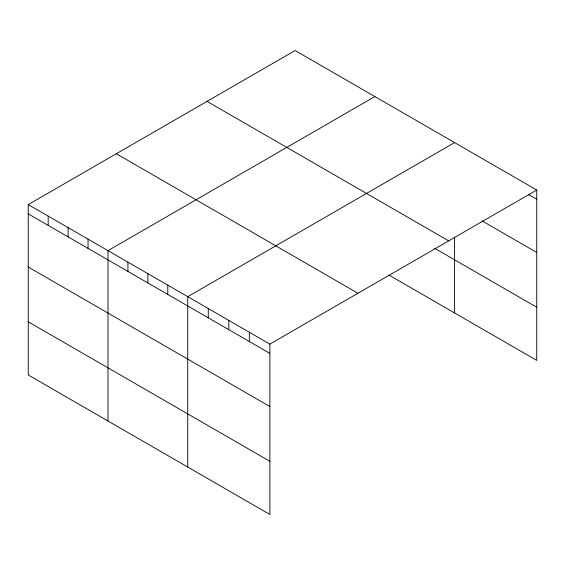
<?xml version="1.0" encoding="UTF-8"?>
<svg xmlns="http://www.w3.org/2000/svg" width="565" height="565" viewBox="0 0 565 565"><rect width="100%" height="100%" fill="white"/><g stroke="black" fill="none" stroke-linecap="round" stroke-linejoin="round"><path stroke-width="0.85" d="M536.75 190.031L295.121 50.525L28.25 204.601L28.25 374.969L269.879 514.475L269.879 344.106L536.75 190.031L536.75 360.399L388.882 275.028M374.856 96.566L107.986 250.641L107.986 421.003M454.592 142.599L187.728 296.674L187.728 467.043M528.381 194.473L536.75 199.304M481.98 220.844L536.75 252.463M207.051 101.375L448.681 240.881M434.662 248.296L536.75 307.24M116.319 153.758L357.949 293.263M28.25 204.601L269.879 344.106M28.25 213.874L269.879 353.379M28.25 267.033L269.879 406.539M28.25 321.803L269.879 461.308M454.592 237.201L454.592 312.968M249.342 332.248L249.342 341.521M228.804 320.39L228.804 329.663M208.266 308.532L208.266 317.805M167.791 285.17L167.791 294.436M147.861 273.658L147.861 282.924M127.923 262.146L127.923 271.419M88.055 239.129L88.055 248.402M68.118 227.617L68.118 236.89M48.187 216.113L48.187 225.379"/></g></svg>
